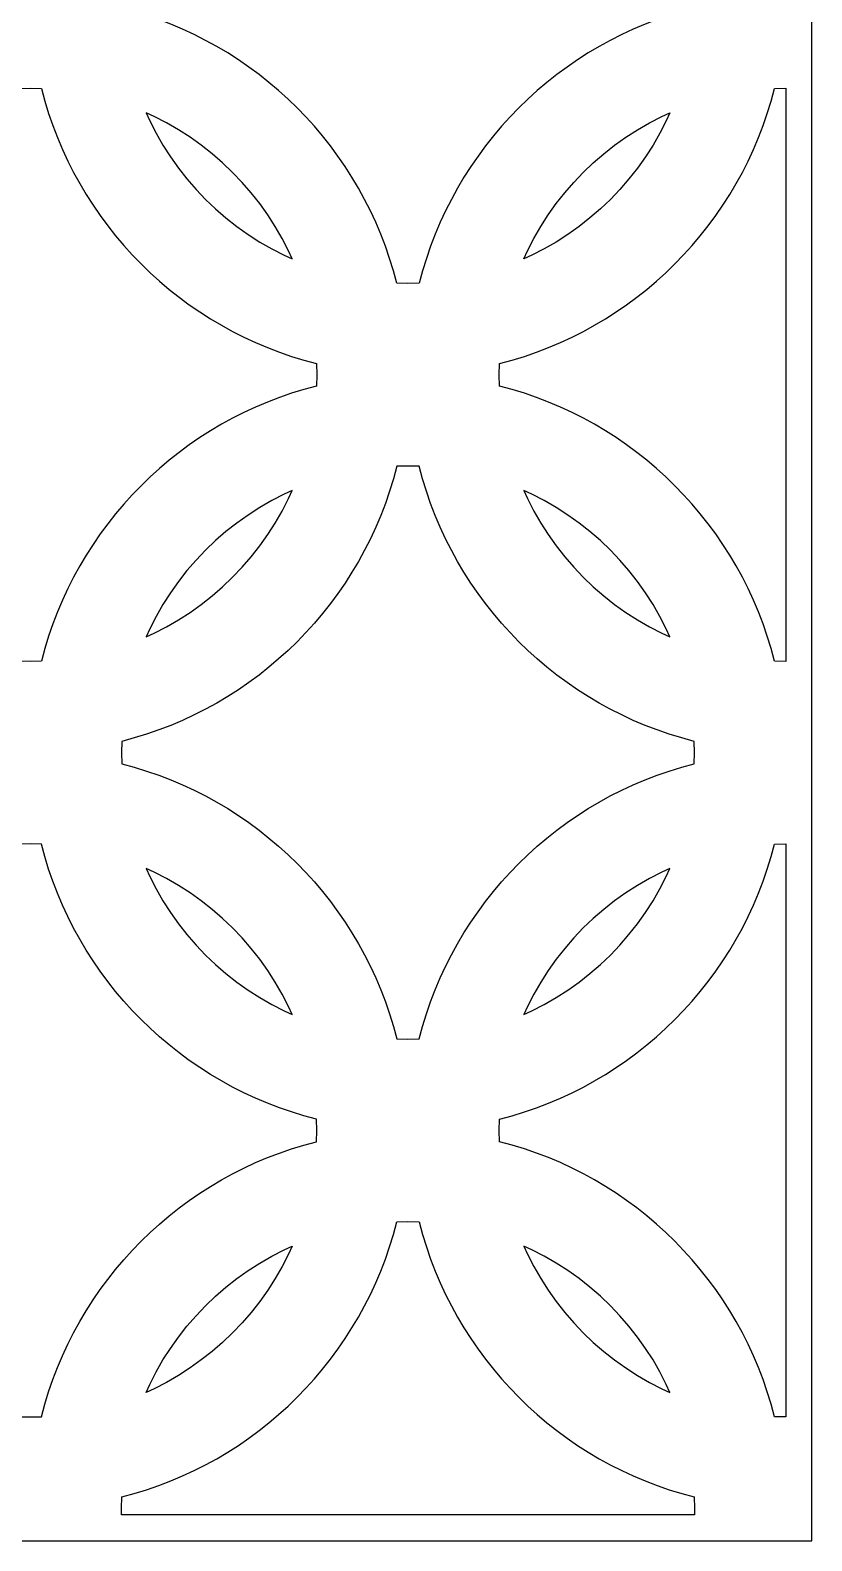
# Model space of a CAD drawing. Header units: centimetres. Extents: x 1.5 to 6.4, y -9 to 9.
# Drawn here: x 3.955 to 6.41, y -9 to -4.257 of the extents above; entities that cross this region are included whole.
import ezdxf

# ---------------------------------------------------------------- set-up
doc = ezdxf.new("R2010")
doc.units = ezdxf.units.CM
doc.header["$MEASUREMENT"] = 0
doc.layers.add('layer 1', color=7, linetype='Continuous')

msp = doc.modelspace()

# ---------------------------------------------------------------- linework, layer by layer
at = {"layer": 'layer 1', "color": 250}
for points, knots in [([(1.50052, 9.00077), (1.50052, 9.00077), (6.40987, 9.00077), (6.40987, 9.00077), (6.40987, 9.00077), (6.40987, 9.00077), (6.40987, -9.00021), (6.40987, -9.00021), (6.40987, -9.00021), (6.40987, -9.00021), (1.50052, -9.00021), (1.50052, -9.00021), (1.50052, -9.00021), (1.50052, -9.00021), (1.50052, 9.00077), (1.50052, 9.00077)], [0, 0, 0, 0, 0.2, 0.2, 0.2, 0.2, 0.4, 0.4, 0.4, 0.4, 0.6, 0.6, 0.6, 0.6, 1, 1, 1, 1]), ([(6.04068, -4.11685), (5.61737, -4.01087), (5.28298, -3.67645), (5.17699, -3.25316), (5.17699, -3.25316), (5.17699, -3.25316), (5.14162, -3.25226), (5.14162, -3.25226), (5.14162, -3.25226), (5.14162, -3.25226), (5.10626, -3.25316), (5.10626, -3.25316), (5.10626, -3.25316), (5.00027, -3.67647), (4.66586, -4.01086), (4.24257, -4.11685), (4.24257, -4.11685), (4.24257, -4.11685), (4.24167, -4.15222), (4.24167, -4.15222), (4.24167, -4.15222), (4.24167, -4.15222), (4.24257, -4.18759), (4.24257, -4.18759), (4.24257, -4.18759), (4.66586, -4.29358), (5.00027, -4.62797), (5.10626, -5.05127), (5.10626, -5.05127), (5.10626, -5.05127), (5.14162, -5.05217), (5.14162, -5.05217), (5.14162, -5.05217), (5.14162, -5.05217), (5.177, -5.05127), (5.177, -5.05127), (5.177, -5.05127), (5.28298, -4.62797), (5.61739, -4.29358), (6.04068, -4.18759), (6.04068, -4.18759), (6.04068, -4.18759), (6.04158, -4.15222), (6.04158, -4.15222), (6.04158, -4.15222), (6.04158, -4.15222), (6.04068, -4.11685), (6.04068, -4.11685)], [0, 0, 0, 0, 0.0769231, 0.0769231, 0.0769231, 0.0769231, 0.1538462, 0.1538462, 0.1538462, 0.1538462, 0.2307692, 0.2307692, 0.2307692, 0.2307692, 0.3076923, 0.3076923, 0.3076923, 0.3076923, 0.3846154, 0.3846154, 0.3846154, 0.3846154, 0.4615385, 0.4615385, 0.4615385, 0.4615385, 0.5384615, 0.5384615, 0.5384615, 0.5384615, 0.6153846, 0.6153846, 0.6153846, 0.6153846, 0.6923077, 0.6923077, 0.6923077, 0.6923077, 0.7692308, 0.7692308, 0.7692308, 0.7692308, 0.8461538, 0.8461538, 0.8461538, 0.8461538, 1, 1, 1, 1]), ([(3.05614, -5.37402), (3.47943, -5.48001), (3.81384, -5.8144), (3.91983, -6.23771), (3.91983, -6.23771), (3.91983, -6.23771), (3.9552, -6.2386), (3.9552, -6.2386), (3.9552, -6.2386), (3.9552, -6.2386), (3.99057, -6.23771), (3.99057, -6.23771), (3.99057, -6.23771), (4.09656, -5.81441), (4.43094, -5.48), (4.85425, -5.37402), (4.85425, -5.37402), (4.85425, -5.37402), (4.85515, -5.33865), (4.85515, -5.33865), (4.85515, -5.33865), (4.85515, -5.33865), (4.85425, -5.30328), (4.85425, -5.30328), (4.85425, -5.30328), (4.43096, -5.19729), (4.09655, -4.8629), (3.99057, -4.43959), (3.99057, -4.43959), (3.99057, -4.43959), (3.9552, -4.43869), (3.9552, -4.43869), (3.9552, -4.43869), (3.9552, -4.43869), (3.91983, -4.43959), (3.91983, -4.43959), (3.91983, -4.43959), (3.81384, -4.86288), (3.47945, -5.1973), (3.05614, -5.30328), (3.05614, -5.30328), (3.05614, -5.30328), (3.05524, -5.33865), (3.05524, -5.33865), (3.05524, -5.33865), (3.05524, -5.33865), (3.05614, -5.37402), (3.05614, -5.37402)], [0, 0, 0, 0, 0.0769231, 0.0769231, 0.0769231, 0.0769231, 0.1538462, 0.1538462, 0.1538462, 0.1538462, 0.2307692, 0.2307692, 0.2307692, 0.2307692, 0.3076923, 0.3076923, 0.3076923, 0.3076923, 0.3846154, 0.3846154, 0.3846154, 0.3846154, 0.4615385, 0.4615385, 0.4615385, 0.4615385, 0.5384615, 0.5384615, 0.5384615, 0.5384615, 0.6153846, 0.6153846, 0.6153846, 0.6153846, 0.6923077, 0.6923077, 0.6923077, 0.6923077, 0.7692308, 0.7692308, 0.7692308, 0.7692308, 0.8461538, 0.8461538, 0.8461538, 0.8461538, 1, 1, 1, 1]), ([(6.32805, -4.43869), (6.32805, -4.43869), (6.29268, -4.43959), (6.29268, -4.43959), (6.29268, -4.43959), (6.1867, -4.8629), (5.85229, -5.19729), (5.42899, -5.30328), (5.42899, -5.30328), (5.42899, -5.30328), (5.4281, -5.33865), (5.4281, -5.33865), (5.4281, -5.33865), (5.4281, -5.33865), (5.42899, -5.37402), (5.42899, -5.37402), (5.42899, -5.37402), (5.85231, -5.48), (6.18669, -5.81441), (6.29269, -6.23771), (6.29269, -6.23771), (6.29269, -6.23771), (6.32805, -6.2386), (6.32805, -6.2386), (6.32805, -6.2386), (6.32805, -6.2386), (6.32805, -4.43869), (6.32805, -4.43869)], [0, 0, 0, 0, 0.125, 0.125, 0.125, 0.125, 0.25, 0.25, 0.25, 0.25, 0.375, 0.375, 0.375, 0.375, 0.5, 0.5, 0.5, 0.5, 0.625, 0.625, 0.625, 0.625, 0.75, 0.75, 0.75, 0.75, 1, 1, 1, 1]), ([(4.31905, -4.51607), (4.31905, -4.51607), (4.3442, -4.52747), (4.3442, -4.52747), (4.3442, -4.52747), (4.3442, -4.52747), (4.38297, -4.54738), (4.38297, -4.54738), (4.38297, -4.54738), (4.38297, -4.54738), (4.42068, -4.5691), (4.42068, -4.5691), (4.42068, -4.5691), (4.42068, -4.5691), (4.45725, -4.59258), (4.45725, -4.59258), (4.45725, -4.59258), (4.45725, -4.59258), (4.49262, -4.61777), (4.49262, -4.61777), (4.49262, -4.61777), (4.49262, -4.61777), (4.52673, -4.6446), (4.52673, -4.6446), (4.52673, -4.6446), (4.52673, -4.6446), (4.55951, -4.67301), (4.55951, -4.67301), (4.55951, -4.67301), (4.55951, -4.67301), (4.5909, -4.70294), (4.5909, -4.70294), (4.5909, -4.70294), (4.5909, -4.70294), (4.62084, -4.73434), (4.62084, -4.73434), (4.62084, -4.73434), (4.62084, -4.73434), (4.64925, -4.76712), (4.64925, -4.76712), (4.64925, -4.76712), (4.64925, -4.76712), (4.67608, -4.80123), (4.67608, -4.80123), (4.67608, -4.80123), (4.67608, -4.80123), (4.70126, -4.8366), (4.70126, -4.8366), (4.70126, -4.8366), (4.70126, -4.8366), (4.72475, -4.87317), (4.72475, -4.87317), (4.72475, -4.87317), (4.72475, -4.87317), (4.74647, -4.91087), (4.74647, -4.91087), (4.74647, -4.91087), (4.74647, -4.91087), (4.76637, -4.94965), (4.76637, -4.94965), (4.76637, -4.94965), (4.76637, -4.94965), (4.77777, -4.97479), (4.77777, -4.97479), (4.77777, -4.97479), (4.77777, -4.97479), (4.75263, -4.9634), (4.75263, -4.9634), (4.75263, -4.9634), (4.75263, -4.9634), (4.71385, -4.94349), (4.71385, -4.94349), (4.71385, -4.94349), (4.71385, -4.94349), (4.67615, -4.92176), (4.67615, -4.92176), (4.67615, -4.92176), (4.67615, -4.92176), (4.63958, -4.89828), (4.63958, -4.89828), (4.63958, -4.89828), (4.63958, -4.89828), (4.6042, -4.8731), (4.6042, -4.8731), (4.6042, -4.8731), (4.6042, -4.8731), (4.57009, -4.84627), (4.57009, -4.84627), (4.57009, -4.84627), (4.57009, -4.84627), (4.53731, -4.81785), (4.53731, -4.81785), (4.53731, -4.81785), (4.53731, -4.81785), (4.50592, -4.78792), (4.50592, -4.78792), (4.50592, -4.78792), (4.50592, -4.78792), (4.47599, -4.75653), (4.47599, -4.75653), (4.47599, -4.75653), (4.47599, -4.75653), (4.44758, -4.72375), (4.44758, -4.72375), (4.44758, -4.72375), (4.44758, -4.72375), (4.42075, -4.68964), (4.42075, -4.68964), (4.42075, -4.68964), (4.42075, -4.68964), (4.39556, -4.65427), (4.39556, -4.65427), (4.39556, -4.65427), (4.39556, -4.65427), (4.37208, -4.6177), (4.37208, -4.6177), (4.37208, -4.6177), (4.37208, -4.6177), (4.35035, -4.57999), (4.35035, -4.57999), (4.35035, -4.57999), (4.35035, -4.57999), (4.33045, -4.54121), (4.33045, -4.54121), (4.33045, -4.54121), (4.33045, -4.54121), (4.31905, -4.51607), (4.31905, -4.51607)], [0, 0, 0, 0, 0.030303, 0.030303, 0.030303, 0.030303, 0.0606061, 0.0606061, 0.0606061, 0.0606061, 0.0909091, 0.0909091, 0.0909091, 0.0909091, 0.1212121, 0.1212121, 0.1212121, 0.1212121, 0.1515152, 0.1515152, 0.1515152, 0.1515152, 0.1818182, 0.1818182, 0.1818182, 0.1818182, 0.2121212, 0.2121212, 0.2121212, 0.2121212, 0.2424242, 0.2424242, 0.2424242, 0.2424242, 0.2727273, 0.2727273, 0.2727273, 0.2727273, 0.3030303, 0.3030303, 0.3030303, 0.3030303, 0.3333333, 0.3333333, 0.3333333, 0.3333333, 0.3636364, 0.3636364, 0.3636364, 0.3636364, 0.3939394, 0.3939394, 0.3939394, 0.3939394, 0.4242424, 0.4242424, 0.4242424, 0.4242424, 0.4545455, 0.4545455, 0.4545455, 0.4545455, 0.4848485, 0.4848485, 0.4848485, 0.4848485, 0.5151515, 0.5151515, 0.5151515, 0.5151515, 0.5454545, 0.5454545, 0.5454545, 0.5454545, 0.5757576, 0.5757576, 0.5757576, 0.5757576, 0.6060606, 0.6060606, 0.6060606, 0.6060606, 0.6363636, 0.6363636, 0.6363636, 0.6363636, 0.6666667, 0.6666667, 0.6666667, 0.6666667, 0.6969697, 0.6969697, 0.6969697, 0.6969697, 0.7272727, 0.7272727, 0.7272727, 0.7272727, 0.7575758, 0.7575758, 0.7575758, 0.7575758, 0.7878788, 0.7878788, 0.7878788, 0.7878788, 0.8181818, 0.8181818, 0.8181818, 0.8181818, 0.8484848, 0.8484848, 0.8484848, 0.8484848, 0.8787879, 0.8787879, 0.8787879, 0.8787879, 0.9090909, 0.9090909, 0.9090909, 0.9090909, 0.9393939, 0.9393939, 0.9393939, 0.9393939, 1, 1, 1, 1]), ([(5.9642, -4.51607), (5.9642, -4.51607), (5.93905, -4.52747), (5.93905, -4.52747), (5.93905, -4.52747), (5.93905, -4.52747), (5.90028, -4.54738), (5.90028, -4.54738), (5.90028, -4.54738), (5.90028, -4.54738), (5.86257, -4.5691), (5.86257, -4.5691), (5.86257, -4.5691), (5.86257, -4.5691), (5.826, -4.59258), (5.826, -4.59258), (5.826, -4.59258), (5.826, -4.59258), (5.79063, -4.61777), (5.79063, -4.61777), (5.79063, -4.61777), (5.79063, -4.61777), (5.75652, -4.6446), (5.75652, -4.6446), (5.75652, -4.6446), (5.75652, -4.6446), (5.72374, -4.67301), (5.72374, -4.67301), (5.72374, -4.67301), (5.72374, -4.67301), (5.69235, -4.70294), (5.69235, -4.70294), (5.69235, -4.70294), (5.69235, -4.70294), (5.66241, -4.73434), (5.66241, -4.73434), (5.66241, -4.73434), (5.66241, -4.73434), (5.634, -4.76712), (5.634, -4.76712), (5.634, -4.76712), (5.634, -4.76712), (5.60717, -4.80123), (5.60717, -4.80123), (5.60717, -4.80123), (5.60717, -4.80123), (5.58198, -4.8366), (5.58198, -4.8366), (5.58198, -4.8366), (5.58198, -4.8366), (5.5585, -4.87317), (5.5585, -4.87317), (5.5585, -4.87317), (5.5585, -4.87317), (5.53678, -4.91087), (5.53678, -4.91087), (5.53678, -4.91087), (5.53678, -4.91087), (5.51687, -4.94965), (5.51687, -4.94965), (5.51687, -4.94965), (5.51687, -4.94965), (5.50548, -4.97479), (5.50548, -4.97479), (5.50548, -4.97479), (5.50548, -4.97479), (5.53062, -4.9634), (5.53062, -4.9634), (5.53062, -4.9634), (5.53062, -4.9634), (5.5694, -4.94349), (5.5694, -4.94349), (5.5694, -4.94349), (5.5694, -4.94349), (5.60711, -4.92176), (5.60711, -4.92176), (5.60711, -4.92176), (5.60711, -4.92176), (5.64367, -4.89828), (5.64367, -4.89828), (5.64367, -4.89828), (5.64367, -4.89828), (5.67905, -4.8731), (5.67905, -4.8731), (5.67905, -4.8731), (5.67905, -4.8731), (5.71316, -4.84627), (5.71316, -4.84627), (5.71316, -4.84627), (5.71316, -4.84627), (5.74594, -4.81786), (5.74594, -4.81786), (5.74594, -4.81786), (5.74594, -4.81786), (5.77733, -4.78792), (5.77733, -4.78792), (5.77733, -4.78792), (5.77733, -4.78792), (5.80727, -4.75653), (5.80727, -4.75653), (5.80727, -4.75653), (5.80727, -4.75653), (5.83568, -4.72375), (5.83568, -4.72375), (5.83568, -4.72375), (5.83568, -4.72375), (5.86251, -4.68964), (5.86251, -4.68964), (5.86251, -4.68964), (5.86251, -4.68964), (5.88769, -4.65427), (5.88769, -4.65427), (5.88769, -4.65427), (5.88769, -4.65427), (5.91117, -4.6177), (5.91117, -4.6177), (5.91117, -4.6177), (5.91117, -4.6177), (5.93289, -4.57999), (5.93289, -4.57999), (5.93289, -4.57999), (5.93289, -4.57999), (5.9528, -4.54121), (5.9528, -4.54121), (5.9528, -4.54121), (5.9528, -4.54121), (5.9642, -4.51607), (5.9642, -4.51607)], [0, 0, 0, 0, 0.030303, 0.030303, 0.030303, 0.030303, 0.0606061, 0.0606061, 0.0606061, 0.0606061, 0.0909091, 0.0909091, 0.0909091, 0.0909091, 0.1212121, 0.1212121, 0.1212121, 0.1212121, 0.1515152, 0.1515152, 0.1515152, 0.1515152, 0.1818182, 0.1818182, 0.1818182, 0.1818182, 0.2121212, 0.2121212, 0.2121212, 0.2121212, 0.2424242, 0.2424242, 0.2424242, 0.2424242, 0.2727273, 0.2727273, 0.2727273, 0.2727273, 0.3030303, 0.3030303, 0.3030303, 0.3030303, 0.3333333, 0.3333333, 0.3333333, 0.3333333, 0.3636364, 0.3636364, 0.3636364, 0.3636364, 0.3939394, 0.3939394, 0.3939394, 0.3939394, 0.4242424, 0.4242424, 0.4242424, 0.4242424, 0.4545455, 0.4545455, 0.4545455, 0.4545455, 0.4848485, 0.4848485, 0.4848485, 0.4848485, 0.5151515, 0.5151515, 0.5151515, 0.5151515, 0.5454545, 0.5454545, 0.5454545, 0.5454545, 0.5757576, 0.5757576, 0.5757576, 0.5757576, 0.6060606, 0.6060606, 0.6060606, 0.6060606, 0.6363636, 0.6363636, 0.6363636, 0.6363636, 0.6666667, 0.6666667, 0.6666667, 0.6666667, 0.6969697, 0.6969697, 0.6969697, 0.6969697, 0.7272727, 0.7272727, 0.7272727, 0.7272727, 0.7575758, 0.7575758, 0.7575758, 0.7575758, 0.7878788, 0.7878788, 0.7878788, 0.7878788, 0.8181818, 0.8181818, 0.8181818, 0.8181818, 0.8484848, 0.8484848, 0.8484848, 0.8484848, 0.8787879, 0.8787879, 0.8787879, 0.8787879, 0.9090909, 0.9090909, 0.9090909, 0.9090909, 0.9393939, 0.9393939, 0.9393939, 0.9393939, 1, 1, 1, 1]), ([(5.14162, -5.62512), (5.14162, -5.62512), (5.17699, -5.62602), (5.17699, -5.62602), (5.17699, -5.62602), (5.28298, -6.04933), (5.61739, -6.38372), (6.04068, -6.48971), (6.04068, -6.48971), (6.04068, -6.48971), (6.04158, -6.52507), (6.04158, -6.52507), (6.04158, -6.52507), (6.04158, -6.52507), (6.04068, -6.56045), (6.04068, -6.56045), (6.04068, -6.56045), (5.61737, -6.66643), (5.28299, -7.00084), (5.177, -7.42413), (5.177, -7.42413), (5.177, -7.42413), (5.14162, -7.42503), (5.14162, -7.42503), (5.14162, -7.42503), (5.14162, -7.42503), (5.10626, -7.42413), (5.10626, -7.42413), (5.10626, -7.42413), (5.00027, -7.00082), (4.66586, -6.66644), (4.24257, -6.56045), (4.24257, -6.56045), (4.24257, -6.56045), (4.24167, -6.52507), (4.24167, -6.52507), (4.24167, -6.52507), (4.24167, -6.52507), (4.24257, -6.48971), (4.24257, -6.48971), (4.24257, -6.48971), (4.66588, -6.38372), (5.00027, -6.04931), (5.10626, -5.62602), (5.10626, -5.62602), (5.10626, -5.62602), (5.14162, -5.62512), (5.14162, -5.62512)], [0, 0, 0, 0, 0.0769231, 0.0769231, 0.0769231, 0.0769231, 0.1538462, 0.1538462, 0.1538462, 0.1538462, 0.2307692, 0.2307692, 0.2307692, 0.2307692, 0.3076923, 0.3076923, 0.3076923, 0.3076923, 0.3846154, 0.3846154, 0.3846154, 0.3846154, 0.4615385, 0.4615385, 0.4615385, 0.4615385, 0.5384615, 0.5384615, 0.5384615, 0.5384615, 0.6153846, 0.6153846, 0.6153846, 0.6153846, 0.6923077, 0.6923077, 0.6923077, 0.6923077, 0.7692308, 0.7692308, 0.7692308, 0.7692308, 0.8461538, 0.8461538, 0.8461538, 0.8461538, 1, 1, 1, 1]), ([(4.31905, -6.16123), (4.31905, -6.16123), (4.33045, -6.13608), (4.33045, -6.13608), (4.33045, -6.13608), (4.33045, -6.13608), (4.35035, -6.0973), (4.35035, -6.0973), (4.35035, -6.0973), (4.35035, -6.0973), (4.37208, -6.0596), (4.37208, -6.0596), (4.37208, -6.0596), (4.37208, -6.0596), (4.39556, -6.02303), (4.39556, -6.02303), (4.39556, -6.02303), (4.39556, -6.02303), (4.42075, -5.98765), (4.42075, -5.98765), (4.42075, -5.98765), (4.42075, -5.98765), (4.44758, -5.95354), (4.44758, -5.95354), (4.44758, -5.95354), (4.44758, -5.95354), (4.47599, -5.92076), (4.47599, -5.92076), (4.47599, -5.92076), (4.47599, -5.92076), (4.50592, -5.88937), (4.50592, -5.88937), (4.50592, -5.88937), (4.50592, -5.88937), (4.53731, -5.85944), (4.53731, -5.85944), (4.53731, -5.85944), (4.53731, -5.85944), (4.57009, -5.83103), (4.57009, -5.83103), (4.57009, -5.83103), (4.57009, -5.83103), (4.6042, -5.8042), (4.6042, -5.8042), (4.6042, -5.8042), (4.6042, -5.8042), (4.63958, -5.77901), (4.63958, -5.77901), (4.63958, -5.77901), (4.63958, -5.77901), (4.67615, -5.75553), (4.67615, -5.75553), (4.67615, -5.75553), (4.67615, -5.75553), (4.71385, -5.73381), (4.71385, -5.73381), (4.71385, -5.73381), (4.71385, -5.73381), (4.75263, -5.7139), (4.75263, -5.7139), (4.75263, -5.7139), (4.75263, -5.7139), (4.77777, -5.7025), (4.77777, -5.7025), (4.77777, -5.7025), (4.77777, -5.7025), (4.76637, -5.72765), (4.76637, -5.72765), (4.76637, -5.72765), (4.76637, -5.72765), (4.74647, -5.76643), (4.74647, -5.76643), (4.74647, -5.76643), (4.74647, -5.76643), (4.72475, -5.80413), (4.72475, -5.80413), (4.72475, -5.80413), (4.72475, -5.80413), (4.70126, -5.8407), (4.70126, -5.8407), (4.70126, -5.8407), (4.70126, -5.8407), (4.67608, -5.87607), (4.67608, -5.87607), (4.67608, -5.87607), (4.67608, -5.87607), (4.64925, -5.91018), (4.64925, -5.91018), (4.64925, -5.91018), (4.64925, -5.91018), (4.62084, -5.94296), (4.62084, -5.94296), (4.62084, -5.94296), (4.62084, -5.94296), (4.5909, -5.97435), (4.5909, -5.97435), (4.5909, -5.97435), (4.5909, -5.97435), (4.55951, -6.00429), (4.55951, -6.00429), (4.55951, -6.00429), (4.55951, -6.00429), (4.52673, -6.0327), (4.52673, -6.0327), (4.52673, -6.0327), (4.52673, -6.0327), (4.49262, -6.05953), (4.49262, -6.05953), (4.49262, -6.05953), (4.49262, -6.05953), (4.45725, -6.08471), (4.45725, -6.08471), (4.45725, -6.08471), (4.45725, -6.08471), (4.42068, -6.1082), (4.42068, -6.1082), (4.42068, -6.1082), (4.42068, -6.1082), (4.38297, -6.12992), (4.38297, -6.12992), (4.38297, -6.12992), (4.38297, -6.12992), (4.3442, -6.14983), (4.3442, -6.14983), (4.3442, -6.14983), (4.3442, -6.14983), (4.31905, -6.16123), (4.31905, -6.16123)], [0, 0, 0, 0, 0.030303, 0.030303, 0.030303, 0.030303, 0.0606061, 0.0606061, 0.0606061, 0.0606061, 0.0909091, 0.0909091, 0.0909091, 0.0909091, 0.1212121, 0.1212121, 0.1212121, 0.1212121, 0.1515152, 0.1515152, 0.1515152, 0.1515152, 0.1818182, 0.1818182, 0.1818182, 0.1818182, 0.2121212, 0.2121212, 0.2121212, 0.2121212, 0.2424242, 0.2424242, 0.2424242, 0.2424242, 0.2727273, 0.2727273, 0.2727273, 0.2727273, 0.3030303, 0.3030303, 0.3030303, 0.3030303, 0.3333333, 0.3333333, 0.3333333, 0.3333333, 0.3636364, 0.3636364, 0.3636364, 0.3636364, 0.3939394, 0.3939394, 0.3939394, 0.3939394, 0.4242424, 0.4242424, 0.4242424, 0.4242424, 0.4545455, 0.4545455, 0.4545455, 0.4545455, 0.4848485, 0.4848485, 0.4848485, 0.4848485, 0.5151515, 0.5151515, 0.5151515, 0.5151515, 0.5454545, 0.5454545, 0.5454545, 0.5454545, 0.5757576, 0.5757576, 0.5757576, 0.5757576, 0.6060606, 0.6060606, 0.6060606, 0.6060606, 0.6363636, 0.6363636, 0.6363636, 0.6363636, 0.6666667, 0.6666667, 0.6666667, 0.6666667, 0.6969697, 0.6969697, 0.6969697, 0.6969697, 0.7272727, 0.7272727, 0.7272727, 0.7272727, 0.7575758, 0.7575758, 0.7575758, 0.7575758, 0.7878788, 0.7878788, 0.7878788, 0.7878788, 0.8181818, 0.8181818, 0.8181818, 0.8181818, 0.8484848, 0.8484848, 0.8484848, 0.8484848, 0.8787879, 0.8787879, 0.8787879, 0.8787879, 0.9090909, 0.9090909, 0.9090909, 0.9090909, 0.9393939, 0.9393939, 0.9393939, 0.9393939, 1, 1, 1, 1]), ([(5.50547, -5.7025), (5.50547, -5.7025), (5.53062, -5.7139), (5.53062, -5.7139), (5.53062, -5.7139), (5.53062, -5.7139), (5.5694, -5.73381), (5.5694, -5.73381), (5.5694, -5.73381), (5.5694, -5.73381), (5.60711, -5.75553), (5.60711, -5.75553), (5.60711, -5.75553), (5.60711, -5.75553), (5.64367, -5.77901), (5.64367, -5.77901), (5.64367, -5.77901), (5.64367, -5.77901), (5.67905, -5.8042), (5.67905, -5.8042), (5.67905, -5.8042), (5.67905, -5.8042), (5.71316, -5.83102), (5.71316, -5.83102), (5.71316, -5.83102), (5.71316, -5.83102), (5.74594, -5.85944), (5.74594, -5.85944), (5.74594, -5.85944), (5.74594, -5.85944), (5.77733, -5.88937), (5.77733, -5.88937), (5.77733, -5.88937), (5.77733, -5.88937), (5.80727, -5.92076), (5.80727, -5.92076), (5.80727, -5.92076), (5.80727, -5.92076), (5.83568, -5.95355), (5.83568, -5.95355), (5.83568, -5.95355), (5.83568, -5.95355), (5.86251, -5.98765), (5.86251, -5.98765), (5.86251, -5.98765), (5.86251, -5.98765), (5.88769, -6.02303), (5.88769, -6.02303), (5.88769, -6.02303), (5.88769, -6.02303), (5.91117, -6.0596), (5.91117, -6.0596), (5.91117, -6.0596), (5.91117, -6.0596), (5.93289, -6.0973), (5.93289, -6.0973), (5.93289, -6.0973), (5.93289, -6.0973), (5.9528, -6.13608), (5.9528, -6.13608), (5.9528, -6.13608), (5.9528, -6.13608), (5.9642, -6.16123), (5.9642, -6.16123), (5.9642, -6.16123), (5.9642, -6.16123), (5.93905, -6.14983), (5.93905, -6.14983), (5.93905, -6.14983), (5.93905, -6.14983), (5.90027, -6.12992), (5.90027, -6.12992), (5.90027, -6.12992), (5.90027, -6.12992), (5.86257, -6.1082), (5.86257, -6.1082), (5.86257, -6.1082), (5.86257, -6.1082), (5.826, -6.08471), (5.826, -6.08471), (5.826, -6.08471), (5.826, -6.08471), (5.79063, -6.05953), (5.79063, -6.05953), (5.79063, -6.05953), (5.79063, -6.05953), (5.75652, -6.0327), (5.75652, -6.0327), (5.75652, -6.0327), (5.75652, -6.0327), (5.72374, -6.00429), (5.72374, -6.00429), (5.72374, -6.00429), (5.72374, -6.00429), (5.69235, -5.97435), (5.69235, -5.97435), (5.69235, -5.97435), (5.69235, -5.97435), (5.66241, -5.94296), (5.66241, -5.94296), (5.66241, -5.94296), (5.66241, -5.94296), (5.634, -5.91018), (5.634, -5.91018), (5.634, -5.91018), (5.634, -5.91018), (5.60717, -5.87607), (5.60717, -5.87607), (5.60717, -5.87607), (5.60717, -5.87607), (5.58198, -5.8407), (5.58198, -5.8407), (5.58198, -5.8407), (5.58198, -5.8407), (5.5585, -5.80413), (5.5585, -5.80413), (5.5585, -5.80413), (5.5585, -5.80413), (5.53678, -5.76643), (5.53678, -5.76643), (5.53678, -5.76643), (5.53678, -5.76643), (5.51687, -5.72765), (5.51687, -5.72765), (5.51687, -5.72765), (5.51687, -5.72765), (5.50547, -5.7025), (5.50547, -5.7025)], [0, 0, 0, 0, 0.030303, 0.030303, 0.030303, 0.030303, 0.0606061, 0.0606061, 0.0606061, 0.0606061, 0.0909091, 0.0909091, 0.0909091, 0.0909091, 0.1212121, 0.1212121, 0.1212121, 0.1212121, 0.1515152, 0.1515152, 0.1515152, 0.1515152, 0.1818182, 0.1818182, 0.1818182, 0.1818182, 0.2121212, 0.2121212, 0.2121212, 0.2121212, 0.2424242, 0.2424242, 0.2424242, 0.2424242, 0.2727273, 0.2727273, 0.2727273, 0.2727273, 0.3030303, 0.3030303, 0.3030303, 0.3030303, 0.3333333, 0.3333333, 0.3333333, 0.3333333, 0.3636364, 0.3636364, 0.3636364, 0.3636364, 0.3939394, 0.3939394, 0.3939394, 0.3939394, 0.4242424, 0.4242424, 0.4242424, 0.4242424, 0.4545455, 0.4545455, 0.4545455, 0.4545455, 0.4848485, 0.4848485, 0.4848485, 0.4848485, 0.5151515, 0.5151515, 0.5151515, 0.5151515, 0.5454545, 0.5454545, 0.5454545, 0.5454545, 0.5757576, 0.5757576, 0.5757576, 0.5757576, 0.6060606, 0.6060606, 0.6060606, 0.6060606, 0.6363636, 0.6363636, 0.6363636, 0.6363636, 0.6666667, 0.6666667, 0.6666667, 0.6666667, 0.6969697, 0.6969697, 0.6969697, 0.6969697, 0.7272727, 0.7272727, 0.7272727, 0.7272727, 0.7575758, 0.7575758, 0.7575758, 0.7575758, 0.7878788, 0.7878788, 0.7878788, 0.7878788, 0.8181818, 0.8181818, 0.8181818, 0.8181818, 0.8484848, 0.8484848, 0.8484848, 0.8484848, 0.8787879, 0.8787879, 0.8787879, 0.8787879, 0.9090909, 0.9090909, 0.9090909, 0.9090909, 0.9393939, 0.9393939, 0.9393939, 0.9393939, 1, 1, 1, 1]), ([(3.91982, -8.61056), (3.81383, -8.18727), (3.47945, -7.85286), (3.05614, -7.74687), (3.05614, -7.74687), (3.05614, -7.74687), (3.05524, -7.7115), (3.05524, -7.7115), (3.05524, -7.7115), (3.05524, -7.7115), (3.05614, -7.67614), (3.05614, -7.67614), (3.05614, -7.67614), (3.47945, -7.57015), (3.81384, -7.23574), (3.91983, -6.81244), (3.91983, -6.81244), (3.91983, -6.81244), (3.9552, -6.81154), (3.9552, -6.81154), (3.9552, -6.81154), (3.9552, -6.81154), (3.99057, -6.81244), (3.99057, -6.81244), (3.99057, -6.81244), (4.09655, -7.23576), (4.43096, -7.57014), (4.85425, -7.67613), (4.85425, -7.67613), (4.85425, -7.67613), (4.85515, -7.7115), (4.85515, -7.7115), (4.85515, -7.7115), (4.85515, -7.7115), (4.85425, -7.74687), (4.85425, -7.74687), (4.85425, -7.74687), (4.43096, -7.85286), (4.09655, -8.18725), (3.99056, -8.61056), (3.99056, -8.61056), (3.99056, -8.61056), (3.9552, -8.61146), (3.9552, -8.61146), (3.9552, -8.61146), (3.9552, -8.61146), (3.91982, -8.61056), (3.91982, -8.61056)], [0, 0, 0, 0, 0.0769231, 0.0769231, 0.0769231, 0.0769231, 0.1538462, 0.1538462, 0.1538462, 0.1538462, 0.2307692, 0.2307692, 0.2307692, 0.2307692, 0.3076923, 0.3076923, 0.3076923, 0.3076923, 0.3846154, 0.3846154, 0.3846154, 0.3846154, 0.4615385, 0.4615385, 0.4615385, 0.4615385, 0.5384615, 0.5384615, 0.5384615, 0.5384615, 0.6153846, 0.6153846, 0.6153846, 0.6153846, 0.6923077, 0.6923077, 0.6923077, 0.6923077, 0.7692308, 0.7692308, 0.7692308, 0.7692308, 0.8461538, 0.8461538, 0.8461538, 0.8461538, 1, 1, 1, 1]), ([(6.32805, -6.81155), (6.32805, -6.81155), (6.29269, -6.81245), (6.29269, -6.81245), (6.29269, -6.81245), (6.18669, -7.23574), (5.85231, -7.57015), (5.42899, -7.67614), (5.42899, -7.67614), (5.42899, -7.67614), (5.4281, -7.7115), (5.4281, -7.7115), (5.4281, -7.7115), (5.4281, -7.7115), (5.42899, -7.74687), (5.42899, -7.74687), (5.42899, -7.74687), (5.85229, -7.85287), (6.1867, -8.18725), (6.29268, -8.61056), (6.29268, -8.61056), (6.29268, -8.61056), (6.32805, -8.61146), (6.32805, -8.61146), (6.32805, -8.61146), (6.32805, -8.61146), (6.32805, -6.81155), (6.32805, -6.81155)], [0, 0, 0, 0, 0.125, 0.125, 0.125, 0.125, 0.25, 0.25, 0.25, 0.25, 0.375, 0.375, 0.375, 0.375, 0.5, 0.5, 0.5, 0.5, 0.625, 0.625, 0.625, 0.625, 0.75, 0.75, 0.75, 0.75, 1, 1, 1, 1]), ([(4.77778, -7.34765), (4.77778, -7.34765), (4.75263, -7.33625), (4.75263, -7.33625), (4.75263, -7.33625), (4.75263, -7.33625), (4.71385, -7.31635), (4.71385, -7.31635), (4.71385, -7.31635), (4.71385, -7.31635), (4.67615, -7.29463), (4.67615, -7.29463), (4.67615, -7.29463), (4.67615, -7.29463), (4.63958, -7.27114), (4.63958, -7.27114), (4.63958, -7.27114), (4.63958, -7.27114), (4.6042, -7.24596), (4.6042, -7.24596), (4.6042, -7.24596), (4.6042, -7.24596), (4.5701, -7.21913), (4.5701, -7.21913), (4.5701, -7.21913), (4.5701, -7.21913), (4.53731, -7.19072), (4.53731, -7.19072), (4.53731, -7.19072), (4.53731, -7.19072), (4.50592, -7.16078), (4.50592, -7.16078), (4.50592, -7.16078), (4.50592, -7.16078), (4.47599, -7.12939), (4.47599, -7.12939), (4.47599, -7.12939), (4.47599, -7.12939), (4.44757, -7.09661), (4.44757, -7.09661), (4.44757, -7.09661), (4.44757, -7.09661), (4.42075, -7.0625), (4.42075, -7.0625), (4.42075, -7.0625), (4.42075, -7.0625), (4.39556, -7.02712), (4.39556, -7.02712), (4.39556, -7.02712), (4.39556, -7.02712), (4.37208, -6.99056), (4.37208, -6.99056), (4.37208, -6.99056), (4.37208, -6.99056), (4.35035, -6.95285), (4.35035, -6.95285), (4.35035, -6.95285), (4.35035, -6.95285), (4.33045, -6.91407), (4.33045, -6.91407), (4.33045, -6.91407), (4.33045, -6.91407), (4.31905, -6.88892), (4.31905, -6.88892), (4.31905, -6.88892), (4.31905, -6.88892), (4.3442, -6.90032), (4.3442, -6.90032), (4.3442, -6.90032), (4.3442, -6.90032), (4.38297, -6.92023), (4.38297, -6.92023), (4.38297, -6.92023), (4.38297, -6.92023), (4.42068, -6.94196), (4.42068, -6.94196), (4.42068, -6.94196), (4.42068, -6.94196), (4.45725, -6.96544), (4.45725, -6.96544), (4.45725, -6.96544), (4.45725, -6.96544), (4.49262, -6.99062), (4.49262, -6.99062), (4.49262, -6.99062), (4.49262, -6.99062), (4.52673, -7.01745), (4.52673, -7.01745), (4.52673, -7.01745), (4.52673, -7.01745), (4.55951, -7.04586), (4.55951, -7.04586), (4.55951, -7.04586), (4.55951, -7.04586), (4.5909, -7.0758), (4.5909, -7.0758), (4.5909, -7.0758), (4.5909, -7.0758), (4.62084, -7.10719), (4.62084, -7.10719), (4.62084, -7.10719), (4.62084, -7.10719), (4.64925, -7.13997), (4.64925, -7.13997), (4.64925, -7.13997), (4.64925, -7.13997), (4.67608, -7.17408), (4.67608, -7.17408), (4.67608, -7.17408), (4.67608, -7.17408), (4.70126, -7.20945), (4.70126, -7.20945), (4.70126, -7.20945), (4.70126, -7.20945), (4.72475, -7.24602), (4.72475, -7.24602), (4.72475, -7.24602), (4.72475, -7.24602), (4.74647, -7.28373), (4.74647, -7.28373), (4.74647, -7.28373), (4.74647, -7.28373), (4.76637, -7.3225), (4.76637, -7.3225), (4.76637, -7.3225), (4.76637, -7.3225), (4.77778, -7.34765), (4.77778, -7.34765)], [0, 0, 0, 0, 0.030303, 0.030303, 0.030303, 0.030303, 0.0606061, 0.0606061, 0.0606061, 0.0606061, 0.0909091, 0.0909091, 0.0909091, 0.0909091, 0.1212121, 0.1212121, 0.1212121, 0.1212121, 0.1515152, 0.1515152, 0.1515152, 0.1515152, 0.1818182, 0.1818182, 0.1818182, 0.1818182, 0.2121212, 0.2121212, 0.2121212, 0.2121212, 0.2424242, 0.2424242, 0.2424242, 0.2424242, 0.2727273, 0.2727273, 0.2727273, 0.2727273, 0.3030303, 0.3030303, 0.3030303, 0.3030303, 0.3333333, 0.3333333, 0.3333333, 0.3333333, 0.3636364, 0.3636364, 0.3636364, 0.3636364, 0.3939394, 0.3939394, 0.3939394, 0.3939394, 0.4242424, 0.4242424, 0.4242424, 0.4242424, 0.4545455, 0.4545455, 0.4545455, 0.4545455, 0.4848485, 0.4848485, 0.4848485, 0.4848485, 0.5151515, 0.5151515, 0.5151515, 0.5151515, 0.5454545, 0.5454545, 0.5454545, 0.5454545, 0.5757576, 0.5757576, 0.5757576, 0.5757576, 0.6060606, 0.6060606, 0.6060606, 0.6060606, 0.6363636, 0.6363636, 0.6363636, 0.6363636, 0.6666667, 0.6666667, 0.6666667, 0.6666667, 0.6969697, 0.6969697, 0.6969697, 0.6969697, 0.7272727, 0.7272727, 0.7272727, 0.7272727, 0.7575758, 0.7575758, 0.7575758, 0.7575758, 0.7878788, 0.7878788, 0.7878788, 0.7878788, 0.8181818, 0.8181818, 0.8181818, 0.8181818, 0.8484848, 0.8484848, 0.8484848, 0.8484848, 0.8787879, 0.8787879, 0.8787879, 0.8787879, 0.9090909, 0.9090909, 0.9090909, 0.9090909, 0.9393939, 0.9393939, 0.9393939, 0.9393939, 1, 1, 1, 1]), ([(5.50547, -7.34765), (5.50547, -7.34765), (5.51687, -7.3225), (5.51687, -7.3225), (5.51687, -7.3225), (5.51687, -7.3225), (5.53678, -7.28373), (5.53678, -7.28373), (5.53678, -7.28373), (5.53678, -7.28373), (5.5585, -7.24602), (5.5585, -7.24602), (5.5585, -7.24602), (5.5585, -7.24602), (5.58198, -7.20945), (5.58198, -7.20945), (5.58198, -7.20945), (5.58198, -7.20945), (5.60717, -7.17408), (5.60717, -7.17408), (5.60717, -7.17408), (5.60717, -7.17408), (5.634, -7.13997), (5.634, -7.13997), (5.634, -7.13997), (5.634, -7.13997), (5.66241, -7.10719), (5.66241, -7.10719), (5.66241, -7.10719), (5.66241, -7.10719), (5.69235, -7.0758), (5.69235, -7.0758), (5.69235, -7.0758), (5.69235, -7.0758), (5.72374, -7.04586), (5.72374, -7.04586), (5.72374, -7.04586), (5.72374, -7.04586), (5.75652, -7.01745), (5.75652, -7.01745), (5.75652, -7.01745), (5.75652, -7.01745), (5.79063, -6.99062), (5.79063, -6.99062), (5.79063, -6.99062), (5.79063, -6.99062), (5.826, -6.96544), (5.826, -6.96544), (5.826, -6.96544), (5.826, -6.96544), (5.86257, -6.94195), (5.86257, -6.94195), (5.86257, -6.94195), (5.86257, -6.94195), (5.90027, -6.92023), (5.90027, -6.92023), (5.90027, -6.92023), (5.90027, -6.92023), (5.93905, -6.90033), (5.93905, -6.90033), (5.93905, -6.90033), (5.93905, -6.90033), (5.9642, -6.88892), (5.9642, -6.88892), (5.9642, -6.88892), (5.9642, -6.88892), (5.9528, -6.91408), (5.9528, -6.91408), (5.9528, -6.91408), (5.9528, -6.91408), (5.93289, -6.95285), (5.93289, -6.95285), (5.93289, -6.95285), (5.93289, -6.95285), (5.91117, -6.99056), (5.91117, -6.99056), (5.91117, -6.99056), (5.91117, -6.99056), (5.88769, -7.02712), (5.88769, -7.02712), (5.88769, -7.02712), (5.88769, -7.02712), (5.86251, -7.0625), (5.86251, -7.0625), (5.86251, -7.0625), (5.86251, -7.0625), (5.83568, -7.0966), (5.83568, -7.0966), (5.83568, -7.0966), (5.83568, -7.0966), (5.80727, -7.12939), (5.80727, -7.12939), (5.80727, -7.12939), (5.80727, -7.12939), (5.77733, -7.16078), (5.77733, -7.16078), (5.77733, -7.16078), (5.77733, -7.16078), (5.74594, -7.19072), (5.74594, -7.19072), (5.74594, -7.19072), (5.74594, -7.19072), (5.71315, -7.21913), (5.71315, -7.21913), (5.71315, -7.21913), (5.71315, -7.21913), (5.67905, -7.24596), (5.67905, -7.24596), (5.67905, -7.24596), (5.67905, -7.24596), (5.64367, -7.27114), (5.64367, -7.27114), (5.64367, -7.27114), (5.64367, -7.27114), (5.6071, -7.29463), (5.6071, -7.29463), (5.6071, -7.29463), (5.6071, -7.29463), (5.5694, -7.31635), (5.5694, -7.31635), (5.5694, -7.31635), (5.5694, -7.31635), (5.53063, -7.33625), (5.53063, -7.33625), (5.53063, -7.33625), (5.53063, -7.33625), (5.50547, -7.34765), (5.50547, -7.34765)], [0, 0, 0, 0, 0.030303, 0.030303, 0.030303, 0.030303, 0.0606061, 0.0606061, 0.0606061, 0.0606061, 0.0909091, 0.0909091, 0.0909091, 0.0909091, 0.1212121, 0.1212121, 0.1212121, 0.1212121, 0.1515152, 0.1515152, 0.1515152, 0.1515152, 0.1818182, 0.1818182, 0.1818182, 0.1818182, 0.2121212, 0.2121212, 0.2121212, 0.2121212, 0.2424242, 0.2424242, 0.2424242, 0.2424242, 0.2727273, 0.2727273, 0.2727273, 0.2727273, 0.3030303, 0.3030303, 0.3030303, 0.3030303, 0.3333333, 0.3333333, 0.3333333, 0.3333333, 0.3636364, 0.3636364, 0.3636364, 0.3636364, 0.3939394, 0.3939394, 0.3939394, 0.3939394, 0.4242424, 0.4242424, 0.4242424, 0.4242424, 0.4545455, 0.4545455, 0.4545455, 0.4545455, 0.4848485, 0.4848485, 0.4848485, 0.4848485, 0.5151515, 0.5151515, 0.5151515, 0.5151515, 0.5454545, 0.5454545, 0.5454545, 0.5454545, 0.5757576, 0.5757576, 0.5757576, 0.5757576, 0.6060606, 0.6060606, 0.6060606, 0.6060606, 0.6363636, 0.6363636, 0.6363636, 0.6363636, 0.6666667, 0.6666667, 0.6666667, 0.6666667, 0.6969697, 0.6969697, 0.6969697, 0.6969697, 0.7272727, 0.7272727, 0.7272727, 0.7272727, 0.7575758, 0.7575758, 0.7575758, 0.7575758, 0.7878788, 0.7878788, 0.7878788, 0.7878788, 0.8181818, 0.8181818, 0.8181818, 0.8181818, 0.8484848, 0.8484848, 0.8484848, 0.8484848, 0.8787879, 0.8787879, 0.8787879, 0.8787879, 0.9090909, 0.9090909, 0.9090909, 0.9090909, 0.9393939, 0.9393939, 0.9393939, 0.9393939, 1, 1, 1, 1]), ([(6.04106, -8.91839), (6.04106, -8.91839), (6.04158, -8.89793), (6.04158, -8.89793), (6.04158, -8.89793), (6.04158, -8.89793), (6.04068, -8.86257), (6.04068, -8.86257), (6.04068, -8.86257), (5.61737, -8.75658), (5.28298, -8.42217), (5.17699, -7.99887), (5.17699, -7.99887), (5.17699, -7.99887), (5.14162, -7.99797), (5.14162, -7.99797), (5.14162, -7.99797), (5.14162, -7.99797), (5.10625, -7.99887), (5.10625, -7.99887), (5.10625, -7.99887), (5.00027, -8.42218), (4.66586, -8.75657), (4.24257, -8.86256), (4.24257, -8.86256), (4.24257, -8.86256), (4.24167, -8.89793), (4.24167, -8.89793), (4.24167, -8.89793), (4.24167, -8.89793), (4.24219, -8.91839), (4.24219, -8.91839), (4.24219, -8.91839), (4.24219, -8.91839), (6.04106, -8.91839), (6.04106, -8.91839)], [0, 0, 0, 0, 0.1, 0.1, 0.1, 0.1, 0.2, 0.2, 0.2, 0.2, 0.3, 0.3, 0.3, 0.3, 0.4, 0.4, 0.4, 0.4, 0.5, 0.5, 0.5, 0.5, 0.6, 0.6, 0.6, 0.6, 0.7, 0.7, 0.7, 0.7, 0.8, 0.8, 0.8, 0.8, 1, 1, 1, 1]), ([(4.31905, -8.53408), (4.31905, -8.53408), (4.3442, -8.52268), (4.3442, -8.52268), (4.3442, -8.52268), (4.3442, -8.52268), (4.38297, -8.50277), (4.38297, -8.50277), (4.38297, -8.50277), (4.38297, -8.50277), (4.42068, -8.48105), (4.42068, -8.48105), (4.42068, -8.48105), (4.42068, -8.48105), (4.45725, -8.45757), (4.45725, -8.45757), (4.45725, -8.45757), (4.45725, -8.45757), (4.49262, -8.43238), (4.49262, -8.43238), (4.49262, -8.43238), (4.49262, -8.43238), (4.52673, -8.40556), (4.52673, -8.40556), (4.52673, -8.40556), (4.52673, -8.40556), (4.55951, -8.37714), (4.55951, -8.37714), (4.55951, -8.37714), (4.55951, -8.37714), (4.5909, -8.34721), (4.5909, -8.34721), (4.5909, -8.34721), (4.5909, -8.34721), (4.62084, -8.31581), (4.62084, -8.31581), (4.62084, -8.31581), (4.62084, -8.31581), (4.64925, -8.28303), (4.64925, -8.28303), (4.64925, -8.28303), (4.64925, -8.28303), (4.67608, -8.24892), (4.67608, -8.24892), (4.67608, -8.24892), (4.67608, -8.24892), (4.70126, -8.21355), (4.70126, -8.21355), (4.70126, -8.21355), (4.70126, -8.21355), (4.72475, -8.17698), (4.72475, -8.17698), (4.72475, -8.17698), (4.72475, -8.17698), (4.74647, -8.13928), (4.74647, -8.13928), (4.74647, -8.13928), (4.74647, -8.13928), (4.76637, -8.1005), (4.76637, -8.1005), (4.76637, -8.1005), (4.76637, -8.1005), (4.77777, -8.07535), (4.77777, -8.07535), (4.77777, -8.07535), (4.77777, -8.07535), (4.75263, -8.08675), (4.75263, -8.08675), (4.75263, -8.08675), (4.75263, -8.08675), (4.71385, -8.10666), (4.71385, -8.10666), (4.71385, -8.10666), (4.71385, -8.10666), (4.67615, -8.12838), (4.67615, -8.12838), (4.67615, -8.12838), (4.67615, -8.12838), (4.63958, -8.15186), (4.63958, -8.15186), (4.63958, -8.15186), (4.63958, -8.15186), (4.6042, -8.17705), (4.6042, -8.17705), (4.6042, -8.17705), (4.6042, -8.17705), (4.5701, -8.20388), (4.5701, -8.20388), (4.5701, -8.20388), (4.5701, -8.20388), (4.53731, -8.23229), (4.53731, -8.23229), (4.53731, -8.23229), (4.53731, -8.23229), (4.50592, -8.26223), (4.50592, -8.26223), (4.50592, -8.26223), (4.50592, -8.26223), (4.47599, -8.29362), (4.47599, -8.29362), (4.47599, -8.29362), (4.47599, -8.29362), (4.44757, -8.3264), (4.44757, -8.3264), (4.44757, -8.3264), (4.44757, -8.3264), (4.42075, -8.36051), (4.42075, -8.36051), (4.42075, -8.36051), (4.42075, -8.36051), (4.39556, -8.39588), (4.39556, -8.39588), (4.39556, -8.39588), (4.39556, -8.39588), (4.37208, -8.43245), (4.37208, -8.43245), (4.37208, -8.43245), (4.37208, -8.43245), (4.35035, -8.47016), (4.35035, -8.47016), (4.35035, -8.47016), (4.35035, -8.47016), (4.33045, -8.50893), (4.33045, -8.50893), (4.33045, -8.50893), (4.33045, -8.50893), (4.31905, -8.53408), (4.31905, -8.53408)], [0, 0, 0, 0, 0.030303, 0.030303, 0.030303, 0.030303, 0.0606061, 0.0606061, 0.0606061, 0.0606061, 0.0909091, 0.0909091, 0.0909091, 0.0909091, 0.1212121, 0.1212121, 0.1212121, 0.1212121, 0.1515152, 0.1515152, 0.1515152, 0.1515152, 0.1818182, 0.1818182, 0.1818182, 0.1818182, 0.2121212, 0.2121212, 0.2121212, 0.2121212, 0.2424242, 0.2424242, 0.2424242, 0.2424242, 0.2727273, 0.2727273, 0.2727273, 0.2727273, 0.3030303, 0.3030303, 0.3030303, 0.3030303, 0.3333333, 0.3333333, 0.3333333, 0.3333333, 0.3636364, 0.3636364, 0.3636364, 0.3636364, 0.3939394, 0.3939394, 0.3939394, 0.3939394, 0.4242424, 0.4242424, 0.4242424, 0.4242424, 0.4545455, 0.4545455, 0.4545455, 0.4545455, 0.4848485, 0.4848485, 0.4848485, 0.4848485, 0.5151515, 0.5151515, 0.5151515, 0.5151515, 0.5454545, 0.5454545, 0.5454545, 0.5454545, 0.5757576, 0.5757576, 0.5757576, 0.5757576, 0.6060606, 0.6060606, 0.6060606, 0.6060606, 0.6363636, 0.6363636, 0.6363636, 0.6363636, 0.6666667, 0.6666667, 0.6666667, 0.6666667, 0.6969697, 0.6969697, 0.6969697, 0.6969697, 0.7272727, 0.7272727, 0.7272727, 0.7272727, 0.7575758, 0.7575758, 0.7575758, 0.7575758, 0.7878788, 0.7878788, 0.7878788, 0.7878788, 0.8181818, 0.8181818, 0.8181818, 0.8181818, 0.8484848, 0.8484848, 0.8484848, 0.8484848, 0.8787879, 0.8787879, 0.8787879, 0.8787879, 0.9090909, 0.9090909, 0.9090909, 0.9090909, 0.9393939, 0.9393939, 0.9393939, 0.9393939, 1, 1, 1, 1]), ([(5.9642, -8.53408), (5.9642, -8.53408), (5.93905, -8.52268), (5.93905, -8.52268), (5.93905, -8.52268), (5.93905, -8.52268), (5.90028, -8.50277), (5.90028, -8.50277), (5.90028, -8.50277), (5.90028, -8.50277), (5.86257, -8.48105), (5.86257, -8.48105), (5.86257, -8.48105), (5.86257, -8.48105), (5.826, -8.45757), (5.826, -8.45757), (5.826, -8.45757), (5.826, -8.45757), (5.79063, -8.43238), (5.79063, -8.43238), (5.79063, -8.43238), (5.79063, -8.43238), (5.75652, -8.40555), (5.75652, -8.40555), (5.75652, -8.40555), (5.75652, -8.40555), (5.72374, -8.37714), (5.72374, -8.37714), (5.72374, -8.37714), (5.72374, -8.37714), (5.69235, -8.34721), (5.69235, -8.34721), (5.69235, -8.34721), (5.69235, -8.34721), (5.66241, -8.31582), (5.66241, -8.31582), (5.66241, -8.31582), (5.66241, -8.31582), (5.634, -8.28303), (5.634, -8.28303), (5.634, -8.28303), (5.634, -8.28303), (5.60717, -8.24892), (5.60717, -8.24892), (5.60717, -8.24892), (5.60717, -8.24892), (5.58198, -8.21355), (5.58198, -8.21355), (5.58198, -8.21355), (5.58198, -8.21355), (5.5585, -8.17698), (5.5585, -8.17698), (5.5585, -8.17698), (5.5585, -8.17698), (5.53678, -8.13928), (5.53678, -8.13928), (5.53678, -8.13928), (5.53678, -8.13928), (5.51687, -8.1005), (5.51687, -8.1005), (5.51687, -8.1005), (5.51687, -8.1005), (5.50547, -8.07535), (5.50547, -8.07535), (5.50547, -8.07535), (5.50547, -8.07535), (5.53063, -8.08675), (5.53063, -8.08675), (5.53063, -8.08675), (5.53063, -8.08675), (5.5694, -8.10666), (5.5694, -8.10666), (5.5694, -8.10666), (5.5694, -8.10666), (5.6071, -8.12838), (5.6071, -8.12838), (5.6071, -8.12838), (5.6071, -8.12838), (5.64367, -8.15186), (5.64367, -8.15186), (5.64367, -8.15186), (5.64367, -8.15186), (5.67905, -8.17705), (5.67905, -8.17705), (5.67905, -8.17705), (5.67905, -8.17705), (5.71315, -8.20388), (5.71315, -8.20388), (5.71315, -8.20388), (5.71315, -8.20388), (5.74594, -8.23229), (5.74594, -8.23229), (5.74594, -8.23229), (5.74594, -8.23229), (5.77733, -8.26223), (5.77733, -8.26223), (5.77733, -8.26223), (5.77733, -8.26223), (5.80727, -8.29362), (5.80727, -8.29362), (5.80727, -8.29362), (5.80727, -8.29362), (5.83568, -8.3264), (5.83568, -8.3264), (5.83568, -8.3264), (5.83568, -8.3264), (5.86251, -8.36051), (5.86251, -8.36051), (5.86251, -8.36051), (5.86251, -8.36051), (5.88769, -8.39588), (5.88769, -8.39588), (5.88769, -8.39588), (5.88769, -8.39588), (5.91117, -8.43245), (5.91117, -8.43245), (5.91117, -8.43245), (5.91117, -8.43245), (5.93289, -8.47015), (5.93289, -8.47015), (5.93289, -8.47015), (5.93289, -8.47015), (5.9528, -8.50893), (5.9528, -8.50893), (5.9528, -8.50893), (5.9528, -8.50893), (5.9642, -8.53408), (5.9642, -8.53408)], [0, 0, 0, 0, 0.030303, 0.030303, 0.030303, 0.030303, 0.0606061, 0.0606061, 0.0606061, 0.0606061, 0.0909091, 0.0909091, 0.0909091, 0.0909091, 0.1212121, 0.1212121, 0.1212121, 0.1212121, 0.1515152, 0.1515152, 0.1515152, 0.1515152, 0.1818182, 0.1818182, 0.1818182, 0.1818182, 0.2121212, 0.2121212, 0.2121212, 0.2121212, 0.2424242, 0.2424242, 0.2424242, 0.2424242, 0.2727273, 0.2727273, 0.2727273, 0.2727273, 0.3030303, 0.3030303, 0.3030303, 0.3030303, 0.3333333, 0.3333333, 0.3333333, 0.3333333, 0.3636364, 0.3636364, 0.3636364, 0.3636364, 0.3939394, 0.3939394, 0.3939394, 0.3939394, 0.4242424, 0.4242424, 0.4242424, 0.4242424, 0.4545455, 0.4545455, 0.4545455, 0.4545455, 0.4848485, 0.4848485, 0.4848485, 0.4848485, 0.5151515, 0.5151515, 0.5151515, 0.5151515, 0.5454545, 0.5454545, 0.5454545, 0.5454545, 0.5757576, 0.5757576, 0.5757576, 0.5757576, 0.6060606, 0.6060606, 0.6060606, 0.6060606, 0.6363636, 0.6363636, 0.6363636, 0.6363636, 0.6666667, 0.6666667, 0.6666667, 0.6666667, 0.6969697, 0.6969697, 0.6969697, 0.6969697, 0.7272727, 0.7272727, 0.7272727, 0.7272727, 0.7575758, 0.7575758, 0.7575758, 0.7575758, 0.7878788, 0.7878788, 0.7878788, 0.7878788, 0.8181818, 0.8181818, 0.8181818, 0.8181818, 0.8484848, 0.8484848, 0.8484848, 0.8484848, 0.8787879, 0.8787879, 0.8787879, 0.8787879, 0.9090909, 0.9090909, 0.9090909, 0.9090909, 0.9393939, 0.9393939, 0.9393939, 0.9393939, 1, 1, 1, 1])]:
    msp.add_open_spline(points, degree=3, knots=knots, dxfattribs=at)

doc.saveas('drawing.dxf')
